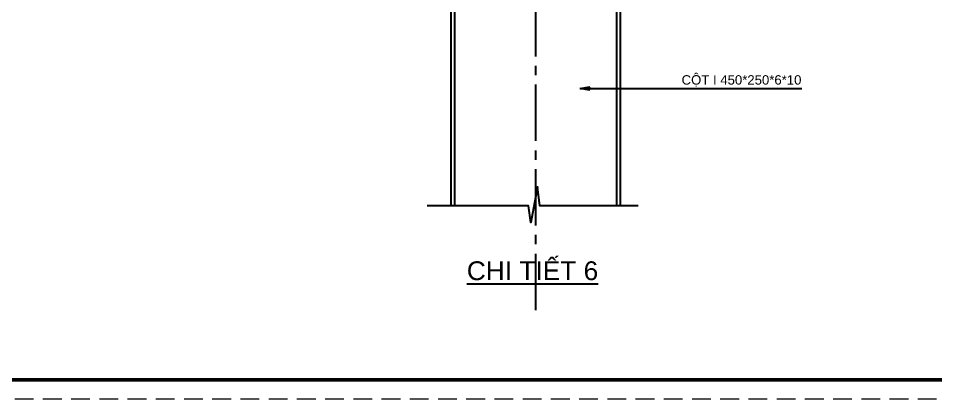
# Model space of a CAD drawing. Header units: inches. Extents: x 651127 to 1529722, y 768575 to 1021311.
# Drawn here: x 1035701 to 1060077, y 768575 to 778694 of the extents above; entities that cross this region are included whole.
import ezdxf
from ezdxf.enums import TextEntityAlignment as Align

# ---------------------------------------------------------------- set-up
doc = ezdxf.new("R2010")
doc.units = ezdxf.units.IN
doc.header["$LTSCALE"] = 1000
doc.header["$MEASUREMENT"] = 0
doc.linetypes.add('CENTER2', pattern=[1.125, 0.75, -0.125, 0.125, -0.125])
doc.linetypes.add('HIDDEN', pattern=[0.375, 0.25, -0.125])
doc.layers.get('DEFPOINTS').update_dxf_attribs({"color": 8, "lineweight": 9})
for name, color, linetype in [('DWGshare.com_1', 7, 'Continuous'), ('DWGshare.com_10', 7, 'Continuous'), ('DWGshare.com_12', 51, 'Continuous'), ('DWGshare.com_19', 136, 'Continuous'), ('DWGshare.com_2', 147, 'Continuous'), ('DWGshare.com_4', 8, 'CENTER2')]:
    doc.layers.add(name, color=color, linetype=linetype)
doc.styles.add('DWGshare.com_4', font='romans.shx', dxfattribs={"width": 0.8})
doc.styles.add('DWGshare.com_6', font='VHELVEN.TTF')
doc.dimstyles.new('DWGshare.com_4', dxfattribs={"dimscale": 100, "dimtxt": 2.5, "dimasz": 2, "dimexe": 1, "dimexo": 1.5, "dimgap": 1, "dimtad": 1, "dimdec": 0, "dimlfac": 0.5, "dimzin": 0, "dimdsep": 46, "dimtxsty": 'DWGshare.com_4', "dimblk": 'DWGshare.com_6', "dimcen": 1.5, "dimdle": 1, "dimclrd": 256, "dimclre": 256, "dimclrt": 7, "dimadec": 0, "dimazin": 0, "dimtfac": 1, "dimtdec": 0, "dimtix": 1, "dimtmove": 2, "dimatfit": 3, "dimldrblk": 'DWGshare.com_6', "dimfxl": 1, "dimtolj": 1, "dimtzin": 0, "dimarcsym": 0})

# ---------------------------------------------------------------- blocks, each defined once
blk = doc.blocks.new('DWGshare.com_6')
at = {"linetype": 'CENTER2'}
blk.add_hatch(color=256, dxfattribs=at).paths.add_polyline_path([(-1.3, 0.22), (-1, 0), (-1.3, -0.22), (0, 0)])
blk.add_line((0, 0), (-1, 0), dxfattribs=at)
blk.add_lwpolyline([(-1.3, 0.22), (0, 0), (-1.3, -0.22), (-1, 0), (-1.3, 0.22)], dxfattribs=at)

msp = doc.modelspace()

# ---------------------------------------------------------------- linework, layer by layer
at = {"layer": 'DEFPOINTS', "linetype": 'HIDDEN', "ltscale": 2}
msp.add_lwpolyline([(1000353.7, 768574.8), (1084453.7, 768574.8), (1084453.7, 827974.8), (1000353.7, 827974.8)], close=True, dxfattribs=at)
at = {"layer": 'DWGshare.com_1', "const_width": 100}
msp.add_lwpolyline([(1002353.7, 769074.8), (1083953.7, 769074.8), (1083953.7, 827474.8), (1002353.7, 827474.8)], close=True, dxfattribs=at)
at = {"layer": 'DWGshare.com_12', "ltscale": 0.9}
for p, q in [((1047193.2, 787262.4), (1047193.2, 773706)), ((1047293.2, 787262.4), (1047293.2, 773706)), ((1051593.2, 787262.4), (1051593.2, 773706)), ((1051693.2, 787262.4), (1051693.2, 773706))]:
    msp.add_line(p, q, dxfattribs=at)
at = {"layer": 'DWGshare.com_19'}
msp.add_lwpolyline([(1052170, 773706), (1049556.8, 773706), (1049498, 774210.7), (1049319.9, 773264.4), (1049253.6, 773706), (1046561.9, 773706)], dxfattribs=at)
at = {"layer": 'DWGshare.com_4', "ltscale": 2}
msp.add_line((1049443.2, 797181.6), (1049443.2, 770769.6), dxfattribs=at)

# ---------------------------------------------------------------- texts
at = {"layer": 'DWGshare.com_10', "style": 'DWGshare.com_6'}
msp.add_text('COÄT I 450*250*6*10', height=250, dxfattribs=at).set_placement((1054918.3, 777062.5), align=Align.MIDDLE)
msp.add_text('%%UCHI TIEÁT 6', height=500, dxfattribs=at).set_placement((1049364.3, 771728.7), align=Align.CENTER)

# ---------------------------------------------------------------- leaders
at = {"layer": 'DWGshare.com_2'}
msp.add_leader([(1050629.8, 776830.4), (1056525.3, 776830.4)], dimstyle='DWGshare.com_4', dxfattribs=at)

doc.saveas('drawing.dxf')
